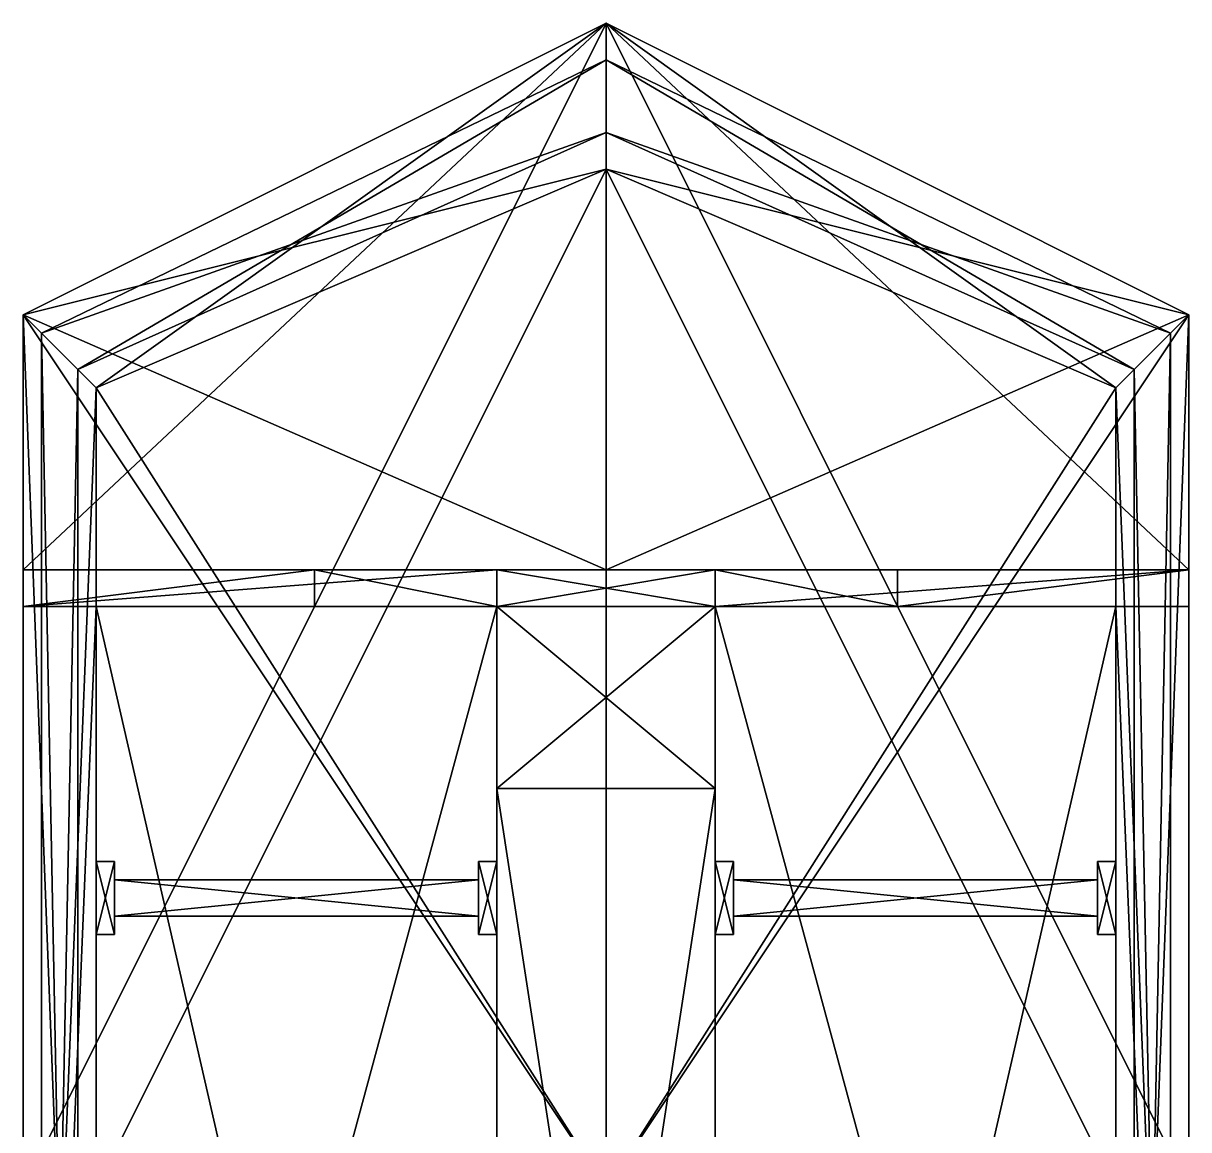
# Model space of a CAD drawing. Extents: x -256 to 256, y -448 to 576.
# Drawn here: x -256 to 256, y 90 to 576 of the extents above; entities that cross this region are included whole.
import ezdxf

# ---------------------------------------------------------------- set-up
doc = ezdxf.new("R2010")
doc.units = 0

msp = doc.modelspace()

# ---------------------------------------------------------------- meshes
at = {"layer": 'OBJECT000', "color": 50}
mesh = msp.add_polyface(dxfattribs=at)
corners = [(0, 576, -128), (0, 64.000031, -128), (-256, 64.000031, -128), (-256, 448.000031, -128), (0, 64.000031, -192), (0, 576, -192), (-256, 448.000031, -192), (-256, 64.000031, -192)]
mesh.append_faces([[corners[k] for k in face] for face in [(1, 3, 0), (5, 7, 4), (7, 3, 2), (1, 5, 4), (6, 0, 3), (2, 4, 7)]], dxfattribs={"vtx0": -1})
mesh.append_faces([[corners[k] for k in face] for face in [(1, 2, 3), (5, 6, 7), (7, 6, 3), (1, 0, 5), (6, 5, 0), (2, 1, 4)]], dxfattribs={"vtx2": -1})
at = {"layer": 'OBJECT001', "color": 50}
mesh = msp.add_polyface(dxfattribs=at)
corners = [(-256, -383.999969, -64), (-256, 448.000031, -64), (-224, 416.000031, -64), (-224, -383.999969, -64), (-256, 448.000031, -128), (-256, -383.999969, -128), (-224, -383.999969, -128), (-224, 416.000031, -128)]
mesh.append_faces([[corners[k] for k in face] for face in [(1, 3, 0), (5, 7, 4), (1, 5, 4), (7, 3, 2), (2, 4, 7), (6, 0, 3)]], dxfattribs={"vtx0": -1})
mesh.append_faces([[corners[k] for k in face] for face in [(1, 2, 3), (5, 6, 7), (1, 0, 5), (7, 6, 3), (2, 1, 4), (6, 5, 0)]], dxfattribs={"vtx2": -1})
at = {"layer": 'OBJECT002', "color": 50}
mesh = msp.add_polyface(dxfattribs=at)
corners = [(-224, 416.000031, -64), (-256, 448.000031, -64), (0, 576, -64), (0, 512, -64), (-256, 448.000031, -128), (-224, 416.000031, -128), (0, 512, -128), (0, 576, -128)]
mesh.append_faces([[corners[k] for k in face] for face in [(1, 3, 0), (5, 7, 4), (1, 5, 4), (7, 3, 2), (2, 4, 7), (6, 0, 3)]], dxfattribs={"vtx0": -1})
mesh.append_faces([[corners[k] for k in face] for face in [(1, 2, 3), (5, 6, 7), (1, 0, 5), (7, 6, 3), (2, 1, 4), (6, 5, 0)]], dxfattribs={"vtx2": -1})
at = {"layer": 'OBJECT017', "color": 50}
mesh = msp.add_polyface(dxfattribs=at)
corners = [(0, 64.000031, -80), (-224, 64.000031, -80), (-224, 416.000031, -80), (0, 512, -80), (0, 512, -128), (-224, 416.000031, -128), (-224, 64.000031, -128), (0, 64.000031, -128)]
mesh.append_faces([[corners[k] for k in face] for face in [(1, 3, 0), (5, 7, 4), (5, 1, 6), (3, 7, 0), (4, 2, 5), (0, 6, 1)]], dxfattribs={"vtx0": -1})
mesh.append_faces([[corners[k] for k in face] for face in [(1, 2, 3), (5, 6, 7), (5, 2, 1), (3, 4, 7), (4, 3, 2), (0, 7, 6)]], dxfattribs={"vtx2": -1})
at = {"layer": 'OBJECT018', "color": 50}
mesh = msp.add_polyface(dxfattribs=at)
corners = [(-248, 440.000031, 32), (-232, 424.000031, 32), (-232, -383.999969, 32), (-248, -383.999969, 32), (-248, -383.999969, -64), (-232, -383.999969, -64), (-232, 424.000031, -64), (-248, 440.000031, -64)]
mesh.append_faces([[corners[k] for k in face] for face in [(1, 3, 0), (5, 7, 4), (3, 7, 0), (5, 1, 6), (0, 6, 1), (4, 2, 5)]], dxfattribs={"vtx0": -1})
mesh.append_faces([[corners[k] for k in face] for face in [(1, 2, 3), (5, 6, 7), (3, 4, 7), (5, 2, 1), (0, 7, 6), (4, 3, 2)]], dxfattribs={"vtx2": -1})
at = {"layer": 'OBJECT019', "color": 50}
mesh = msp.add_polyface(dxfattribs=at)
corners = [(-256, -383.999969, 64), (-256, 448.000031, 64), (-224, 416.000031, 64), (-224, -383.999969, 64), (-256, 448.000031, 32), (-256, -383.999969, 32), (-224, -383.999969, 32), (-224, 416.000031, 32)]
mesh.append_faces([[corners[k] for k in face] for face in [(1, 3, 0), (5, 7, 4), (1, 5, 4), (7, 3, 2), (2, 4, 7), (6, 0, 3)]], dxfattribs={"vtx0": -1})
mesh.append_faces([[corners[k] for k in face] for face in [(1, 2, 3), (5, 6, 7), (1, 0, 5), (7, 6, 3), (2, 1, 4), (6, 5, 0)]], dxfattribs={"vtx2": -1})
at = {"layer": 'OBJECT020', "color": 50}
mesh = msp.add_polyface(dxfattribs=at)
corners = [(-224, 416.000031, 64), (-256, 448.000031, 64), (0, 576, 64), (0, 512, 64), (-256, 448.000031, 32), (-224, 416.000031, 32), (0, 512, 32), (0, 576, 32)]
mesh.append_faces([[corners[k] for k in face] for face in [(1, 3, 0), (5, 7, 4), (1, 5, 4), (7, 3, 2), (2, 4, 7), (6, 0, 3)]], dxfattribs={"vtx0": -1})
mesh.append_faces([[corners[k] for k in face] for face in [(1, 2, 3), (5, 6, 7), (1, 0, 5), (7, 6, 3), (2, 1, 4), (6, 5, 0)]], dxfattribs={"vtx2": -1})
at = {"layer": 'OBJECT021', "color": 50}
mesh = msp.add_polyface(dxfattribs=at)
corners = [(-256, 319.999664, 64), (-48, 319.999664, 192), (-48, -447.999969, 192), (-256, -447.999969, 64), (-224, -447.999969, 64), (-48, -447.999969, 176), (-48, 319.999664, 176), (-224, 319.999664, 64)]
mesh.append_faces([[corners[k] for k in face] for face in [(1, 3, 0), (5, 7, 4), (3, 7, 0), (5, 1, 6), (0, 6, 1), (4, 2, 5)]], dxfattribs={"vtx0": -1})
mesh.append_faces([[corners[k] for k in face] for face in [(1, 2, 3), (5, 6, 7), (3, 4, 7), (5, 2, 1), (0, 7, 6), (4, 3, 2)]], dxfattribs={"vtx2": -1})
at = {"layer": 'OBJECT022', "color": 50}
mesh = msp.add_polyface(dxfattribs=at)
corners = [(256, 319.999664, 64), (256, -447.999969, 64), (48, -447.999969, 192), (48, 319.999664, 192), (224, -447.999969, 64), (224, 319.999664, 64), (48, 319.999664, 176), (48, -447.999969, 176)]
mesh.append_faces([[corners[k] for k in face] for face in [(1, 3, 0), (5, 7, 4), (5, 1, 0), (3, 7, 6), (6, 0, 3), (2, 4, 7)]], dxfattribs={"vtx0": -1})
mesh.append_faces([[corners[k] for k in face] for face in [(1, 2, 3), (5, 6, 7), (5, 4, 1), (3, 2, 7), (6, 5, 0), (2, 1, 4)]], dxfattribs={"vtx2": -1})
at = {"layer": 'OBJECT023', "color": 50}
mesh = msp.add_polyface(dxfattribs=at)
corners = [(-48, 240.000031, 192), (48, 240.000031, 192), (48, -383.999969, 192), (-48, -383.999969, 192), (-48, -383.999969, 128), (48, -383.999969, 128), (48, 240.000031, 128), (-48, 240.000031, 128)]
mesh.append_faces([[corners[k] for k in face] for face in [(1, 3, 0), (5, 7, 4), (3, 7, 0), (5, 1, 6), (0, 6, 1), (4, 2, 5)]], dxfattribs={"vtx0": -1})
mesh.append_faces([[corners[k] for k in face] for face in [(1, 2, 3), (5, 6, 7), (3, 4, 7), (5, 2, 1), (0, 7, 6), (4, 3, 2)]], dxfattribs={"vtx2": -1})
at = {"layer": 'OBJECT028', "color": 50}
mesh = msp.add_polyface(dxfattribs=at)
corners = [(0, 512, -64), (0, 576, -64), (256, 448.000031, -64), (224, 416.000031, -64), (0, 576, -128), (0, 512, -128), (224, 416.000031, -128), (256, 448.000031, -128)]
mesh.append_faces([[corners[k] for k in face] for face in [(1, 3, 0), (5, 7, 4), (3, 7, 6), (5, 1, 0), (2, 4, 7), (6, 0, 3)]], dxfattribs={"vtx0": -1})
mesh.append_faces([[corners[k] for k in face] for face in [(1, 2, 3), (5, 6, 7), (3, 2, 7), (5, 4, 1), (2, 1, 4), (6, 5, 0)]], dxfattribs={"vtx2": -1})
at = {"layer": 'OBJECT029', "color": 50}
mesh = msp.add_polyface(dxfattribs=at)
corners = [(0, 512, 64), (0, 576, 64), (256, 448.000031, 64), (224, 416.000031, 64), (0, 576, 32), (0, 512, 32), (224, 416.000031, 32), (256, 448.000031, 32)]
mesh.append_faces([[corners[k] for k in face] for face in [(1, 3, 0), (5, 7, 4), (3, 7, 6), (5, 1, 0), (2, 4, 7), (6, 0, 3)]], dxfattribs={"vtx0": -1})
mesh.append_faces([[corners[k] for k in face] for face in [(1, 2, 3), (5, 6, 7), (3, 2, 7), (5, 4, 1), (2, 1, 4), (6, 5, 0)]], dxfattribs={"vtx2": -1})
at = {"layer": 'OBJECT030', "color": 50}
mesh = msp.add_polyface(dxfattribs=at)
corners = [(224, -383.999969, 64), (224, 416.000031, 64), (256, 448.000031, 64), (256, -383.999969, 64), (224, 416.000031, 32), (224, -383.999969, 32), (256, -383.999969, 32), (256, 448.000031, 32)]
mesh.append_faces([[corners[k] for k in face] for face in [(1, 3, 0), (5, 7, 4), (3, 7, 6), (5, 1, 0), (2, 4, 7), (6, 0, 3)]], dxfattribs={"vtx0": -1})
mesh.append_faces([[corners[k] for k in face] for face in [(1, 2, 3), (5, 6, 7), (3, 2, 7), (5, 4, 1), (2, 1, 4), (6, 5, 0)]], dxfattribs={"vtx2": -1})
at = {"layer": 'OBJECT031', "color": 50}
mesh = msp.add_polyface(dxfattribs=at)
corners = [(232, 424.000031, 32), (248, 440.000031, 32), (248, -383.999969, 32), (232, -383.999969, 32), (232, -383.999969, -64), (248, -383.999969, -64), (248, 440.000031, -64), (232, 424.000031, -64)]
mesh.append_faces([[corners[k] for k in face] for face in [(1, 3, 0), (5, 7, 4), (3, 7, 0), (5, 1, 6), (0, 6, 1), (4, 2, 5)]], dxfattribs={"vtx0": -1})
mesh.append_faces([[corners[k] for k in face] for face in [(1, 2, 3), (5, 6, 7), (3, 4, 7), (5, 2, 1), (0, 7, 6), (4, 3, 2)]], dxfattribs={"vtx2": -1})
at = {"layer": 'OBJECT032', "color": 50}
mesh = msp.add_polyface(dxfattribs=at)
corners = [(224, -383.999969, -64), (224, 416.000031, -64), (256, 448.000031, -64), (256, -383.999969, -64), (224, 416.000031, -128), (224, -383.999969, -128), (256, -383.999969, -128), (256, 448.000031, -128)]
mesh.append_faces([[corners[k] for k in face] for face in [(1, 3, 0), (5, 7, 4), (3, 7, 6), (5, 1, 0), (2, 4, 7), (6, 0, 3)]], dxfattribs={"vtx0": -1})
mesh.append_faces([[corners[k] for k in face] for face in [(1, 2, 3), (5, 6, 7), (3, 2, 7), (5, 4, 1), (2, 1, 4), (6, 5, 0)]], dxfattribs={"vtx2": -1})
at = {"layer": 'OBJECT033', "color": 50}
mesh = msp.add_polyface(dxfattribs=at)
corners = [(0, 512, -80), (224, 416.000031, -80), (224, 64.000031, -80), (0, 64.000031, -80), (0, 64.000031, -128), (224, 64.000031, -128), (224, 416.000031, -128), (0, 512, -128)]
mesh.append_faces([[corners[k] for k in face] for face in [(1, 3, 0), (5, 7, 4), (1, 5, 2), (7, 3, 4), (0, 6, 1), (4, 2, 5)]], dxfattribs={"vtx0": -1})
mesh.append_faces([[corners[k] for k in face] for face in [(1, 2, 3), (5, 6, 7), (1, 6, 5), (7, 0, 3), (0, 7, 6), (4, 3, 2)]], dxfattribs={"vtx2": -1})
at = {"layer": 'OBJECT034', "color": 50}
mesh = msp.add_polyface(dxfattribs=at)
corners = [(0, 560, 32), (0, 528, 32), (-232, 424.000031, 32), (-248, 440.000031, 32), (0, 528, -64), (0, 560, -64), (-248, 440.000031, -64), (-232, 424.000031, -64)]
mesh.append_faces([[corners[k] for k in face] for face in [(1, 3, 0), (5, 7, 4), (7, 3, 2), (1, 5, 4), (6, 0, 3), (2, 4, 7)]], dxfattribs={"vtx0": -1})
mesh.append_faces([[corners[k] for k in face] for face in [(1, 2, 3), (5, 6, 7), (7, 6, 3), (1, 0, 5), (6, 5, 0), (2, 1, 4)]], dxfattribs={"vtx2": -1})
at = {"layer": 'OBJECT035', "color": 50}
mesh = msp.add_polyface(dxfattribs=at)
corners = [(248, 440.000031, 32), (232, 424.000031, 32), (0, 528, 32), (0, 560, 32), (232, 424.000031, -64), (248, 440.000031, -64), (0, 560, -64), (0, 528, -64)]
mesh.append_faces([[corners[k] for k in face] for face in [(1, 3, 0), (5, 7, 4), (5, 1, 0), (3, 7, 6), (6, 0, 3), (2, 4, 7)]], dxfattribs={"vtx0": -1})
mesh.append_faces([[corners[k] for k in face] for face in [(1, 2, 3), (5, 6, 7), (5, 4, 1), (3, 2, 7), (6, 5, 0), (2, 1, 4)]], dxfattribs={"vtx2": -1})
at = {"layer": 'OBJECT036', "color": 50}
mesh = msp.add_polyface(dxfattribs=at)
corners = [(-48, 336.000031, 192), (-48, 320.000031, 192), (-128, 320.000031, 144), (-128, 336.000031, 144), (-48, 320.000031, 64), (-48, 336.000031, 64), (-256, 336.000031, 64), (-256, 320.000031, 64)]
mesh.append_faces([[corners[k] for k in face] for face in [(1, 3, 0), (5, 7, 4), (7, 3, 2), (1, 5, 4), (6, 0, 3), (2, 4, 7)]], dxfattribs={"vtx0": -1})
mesh.append_faces([[corners[k] for k in face] for face in [(1, 2, 3), (5, 6, 7), (7, 6, 3), (1, 0, 5), (6, 5, 0), (2, 1, 4)]], dxfattribs={"vtx2": -1})
at = {"layer": 'OBJECT037', "color": 50}
mesh = msp.add_polyface(dxfattribs=at)
corners = [(128, 336.000031, 144), (128, 320.000031, 144), (48, 320.000031, 192), (48, 336.000031, 192), (256, 320.000031, 64), (256, 336.000031, 64), (48, 336.000031, 64), (48, 320.000031, 64)]
mesh.append_faces([[corners[k] for k in face] for face in [(1, 3, 0), (5, 7, 4), (5, 1, 0), (3, 7, 6), (6, 0, 3), (2, 4, 7)]], dxfattribs={"vtx0": -1})
mesh.append_faces([[corners[k] for k in face] for face in [(1, 2, 3), (5, 6, 7), (5, 4, 1), (3, 2, 7), (6, 5, 0), (2, 1, 4)]], dxfattribs={"vtx2": -1})
at = {"layer": 'OBJECT038', "color": 50}
mesh = msp.add_polyface(dxfattribs=at)
corners = [(48, 240.000031, 192), (-48, 240.000031, 192), (-48, 320.000031, 192), (48, 320.000031, 192), (48, 320.000031, 64), (-48, 320.000031, 64), (-48, 240.000031, 128), (48, 240.000031, 128)]
mesh.append_faces([[corners[k] for k in face] for face in [(1, 3, 0), (5, 7, 4), (5, 1, 6), (3, 7, 0), (4, 2, 5), (0, 6, 1)]], dxfattribs={"vtx0": -1})
mesh.append_faces([[corners[k] for k in face] for face in [(1, 2, 3), (5, 6, 7), (5, 2, 1), (3, 4, 7), (4, 3, 2), (0, 7, 6)]], dxfattribs={"vtx2": -1})
at = {"layer": 'OBJECT039', "color": 50}
mesh = msp.add_polyface(dxfattribs=at)
corners = [(48, 320.000031, 192), (-48, 320.000031, 192), (-48, 336.000031, 192), (48, 336.000031, 192), (48, 336.000031, 64), (-48, 336.000031, 64), (-48, 320.000031, 64), (48, 320.000031, 64)]
mesh.append_faces([[corners[k] for k in face] for face in [(1, 3, 0), (5, 7, 4), (5, 1, 6), (3, 7, 0), (4, 2, 5), (0, 6, 1)]], dxfattribs={"vtx0": -1})
mesh.append_faces([[corners[k] for k in face] for face in [(1, 2, 3), (5, 6, 7), (5, 2, 1), (3, 4, 7), (4, 3, 2), (0, 7, 6)]], dxfattribs={"vtx2": -1})
at = {"layer": 'OBJECT040', "color": 50}
mesh = msp.add_polyface(dxfattribs=at)
corners = [(-256, 336.000031, 80), (-256, 448.000031, 80), (0, 576, 192), (0, 336.000031, 192), (-256, 448.000031, 64), (-256, 336.000031, 64), (0, 336.000031, 64), (0, 576, 64)]
mesh.append_faces([[corners[k] for k in face] for face in [(1, 3, 0), (5, 7, 4), (1, 5, 4), (7, 3, 2), (2, 4, 7), (6, 0, 3)]], dxfattribs={"vtx0": -1})
mesh.append_faces([[corners[k] for k in face] for face in [(1, 2, 3), (5, 6, 7), (1, 0, 5), (7, 6, 3), (2, 1, 4), (6, 5, 0)]], dxfattribs={"vtx2": -1})
at = {"layer": 'OBJECT041', "color": 50}
mesh = msp.add_polyface(dxfattribs=at)
corners = [(0, 336.000031, 192), (0, 576, 192), (256, 448.000031, 80), (256, 336.000031, 80), (0, 576, 64), (0, 336.000031, 64), (256, 336.000031, 64), (256, 448.000031, 64)]
mesh.append_faces([[corners[k] for k in face] for face in [(1, 3, 0), (5, 7, 4), (3, 7, 6), (5, 1, 0), (2, 4, 7), (6, 0, 3)]], dxfattribs={"vtx0": -1})
mesh.append_faces([[corners[k] for k in face] for face in [(1, 2, 3), (5, 6, 7), (3, 2, 7), (5, 4, 1), (2, 1, 4), (6, 5, 0)]], dxfattribs={"vtx2": -1})
at = {"layer": 'OBJECT066', "color": 50}
mesh = msp.add_polyface(dxfattribs=at)
corners = [(-56, 208.000031, 168), (-48, 208.000031, 168), (-48, 176.000031, 168), (-56, 176.000031, 168), (-56, 176.000031, 136), (-48, 176.000031, 136), (-48, 208.000031, 136), (-56, 208.000031, 136)]
mesh.append_faces([[corners[k] for k in face] for face in [(1, 3, 0), (5, 7, 4), (3, 7, 0), (5, 1, 6), (0, 6, 1), (4, 2, 5)]], dxfattribs={"vtx0": -1})
mesh.append_faces([[corners[k] for k in face] for face in [(1, 2, 3), (5, 6, 7), (3, 4, 7), (5, 2, 1), (0, 7, 6), (4, 3, 2)]], dxfattribs={"vtx2": -1})
at = {"layer": 'OBJECT067', "color": 50}
mesh = msp.add_polyface(dxfattribs=at)
corners = [(-56, 184.000031, 160), (-216, 184.000031, 56), (-216, 200.000031, 56), (-56, 200.000031, 160), (-56, 200.000031, 144), (-216, 200.000031, 40), (-216, 184.000031, 40), (-56, 184.000031, 144)]
mesh.append_faces([[corners[k] for k in face] for face in [(1, 3, 0), (5, 7, 4), (5, 1, 6), (3, 7, 0), (4, 2, 5), (0, 6, 1)]], dxfattribs={"vtx0": -1})
mesh.append_faces([[corners[k] for k in face] for face in [(1, 2, 3), (5, 6, 7), (5, 2, 1), (3, 4, 7), (4, 3, 2), (0, 7, 6)]], dxfattribs={"vtx2": -1})
at = {"layer": 'OBJECT068', "color": 50}
mesh = msp.add_polyface(dxfattribs=at)
corners = [(-224, 208.000031, 64), (-216, 208.000031, 64), (-216, 176.000031, 64), (-224, 176.000031, 64), (-224, 176.000031, 32), (-216, 176.000031, 32), (-216, 208.000031, 32), (-224, 208.000031, 32)]
mesh.append_faces([[corners[k] for k in face] for face in [(1, 3, 0), (5, 7, 4), (3, 7, 0), (5, 1, 6), (0, 6, 1), (4, 2, 5)]], dxfattribs={"vtx0": -1})
mesh.append_faces([[corners[k] for k in face] for face in [(1, 2, 3), (5, 6, 7), (3, 4, 7), (5, 2, 1), (0, 7, 6), (4, 3, 2)]], dxfattribs={"vtx2": -1})
at = {"layer": 'OBJECT069', "color": 50}
mesh = msp.add_polyface(dxfattribs=at)
corners = [(48, 208.000031, 168), (56, 208.000031, 168), (56, 176.000031, 168), (48, 176.000031, 168), (48, 176.000031, 136), (56, 176.000031, 136), (56, 208.000031, 136), (48, 208.000031, 136)]
mesh.append_faces([[corners[k] for k in face] for face in [(1, 3, 0), (5, 7, 4), (3, 7, 0), (5, 1, 6), (0, 6, 1), (4, 2, 5)]], dxfattribs={"vtx0": -1})
mesh.append_faces([[corners[k] for k in face] for face in [(1, 2, 3), (5, 6, 7), (3, 4, 7), (5, 2, 1), (0, 7, 6), (4, 3, 2)]], dxfattribs={"vtx2": -1})
at = {"layer": 'OBJECT070', "color": 50}
mesh = msp.add_polyface(dxfattribs=at)
corners = [(56, 200.000031, 160), (216, 200.000031, 56), (216, 184.000031, 56), (56, 184.000031, 160), (56, 184.000031, 144), (216, 184.000031, 40), (216, 200.000031, 40), (56, 200.000031, 144)]
mesh.append_faces([[corners[k] for k in face] for face in [(1, 3, 0), (5, 7, 4), (1, 5, 2), (7, 3, 4), (0, 6, 1), (4, 2, 5)]], dxfattribs={"vtx0": -1})
mesh.append_faces([[corners[k] for k in face] for face in [(1, 2, 3), (5, 6, 7), (1, 6, 5), (7, 0, 3), (0, 7, 6), (4, 3, 2)]], dxfattribs={"vtx2": -1})
at = {"layer": 'OBJECT071', "color": 50}
mesh = msp.add_polyface(dxfattribs=at)
corners = [(216, 208.000031, 64), (224, 208.000031, 64), (224, 176.000031, 64), (216, 176.000031, 64), (216, 176.000031, 32), (224, 176.000031, 32), (224, 208.000031, 32), (216, 208.000031, 32)]
mesh.append_faces([[corners[k] for k in face] for face in [(1, 3, 0), (5, 7, 4), (3, 7, 0), (5, 1, 6), (0, 6, 1), (4, 2, 5)]], dxfattribs={"vtx0": -1})
mesh.append_faces([[corners[k] for k in face] for face in [(1, 2, 3), (5, 6, 7), (3, 4, 7), (5, 2, 1), (0, 7, 6), (4, 3, 2)]], dxfattribs={"vtx2": -1})
at = {"layer": 'OBJECT072', "color": 50}
mesh = msp.add_polyface(dxfattribs=at)
corners = [(256, 448.000031, -128), (256, 64.000031, -128), (0, 64.000031, -128), (0, 576, -128), (256, 64.000031, -192), (256, 448.000031, -192), (0, 576, -192), (0, 64.000031, -192)]
mesh.append_faces([[corners[k] for k in face] for face in [(1, 3, 0), (5, 7, 4), (5, 1, 0), (3, 7, 6), (6, 0, 3), (2, 4, 7)]], dxfattribs={"vtx0": -1})
mesh.append_faces([[corners[k] for k in face] for face in [(1, 2, 3), (5, 6, 7), (5, 4, 1), (3, 2, 7), (6, 5, 0), (2, 1, 4)]], dxfattribs={"vtx2": -1})

doc.saveas('drawing.dxf')
